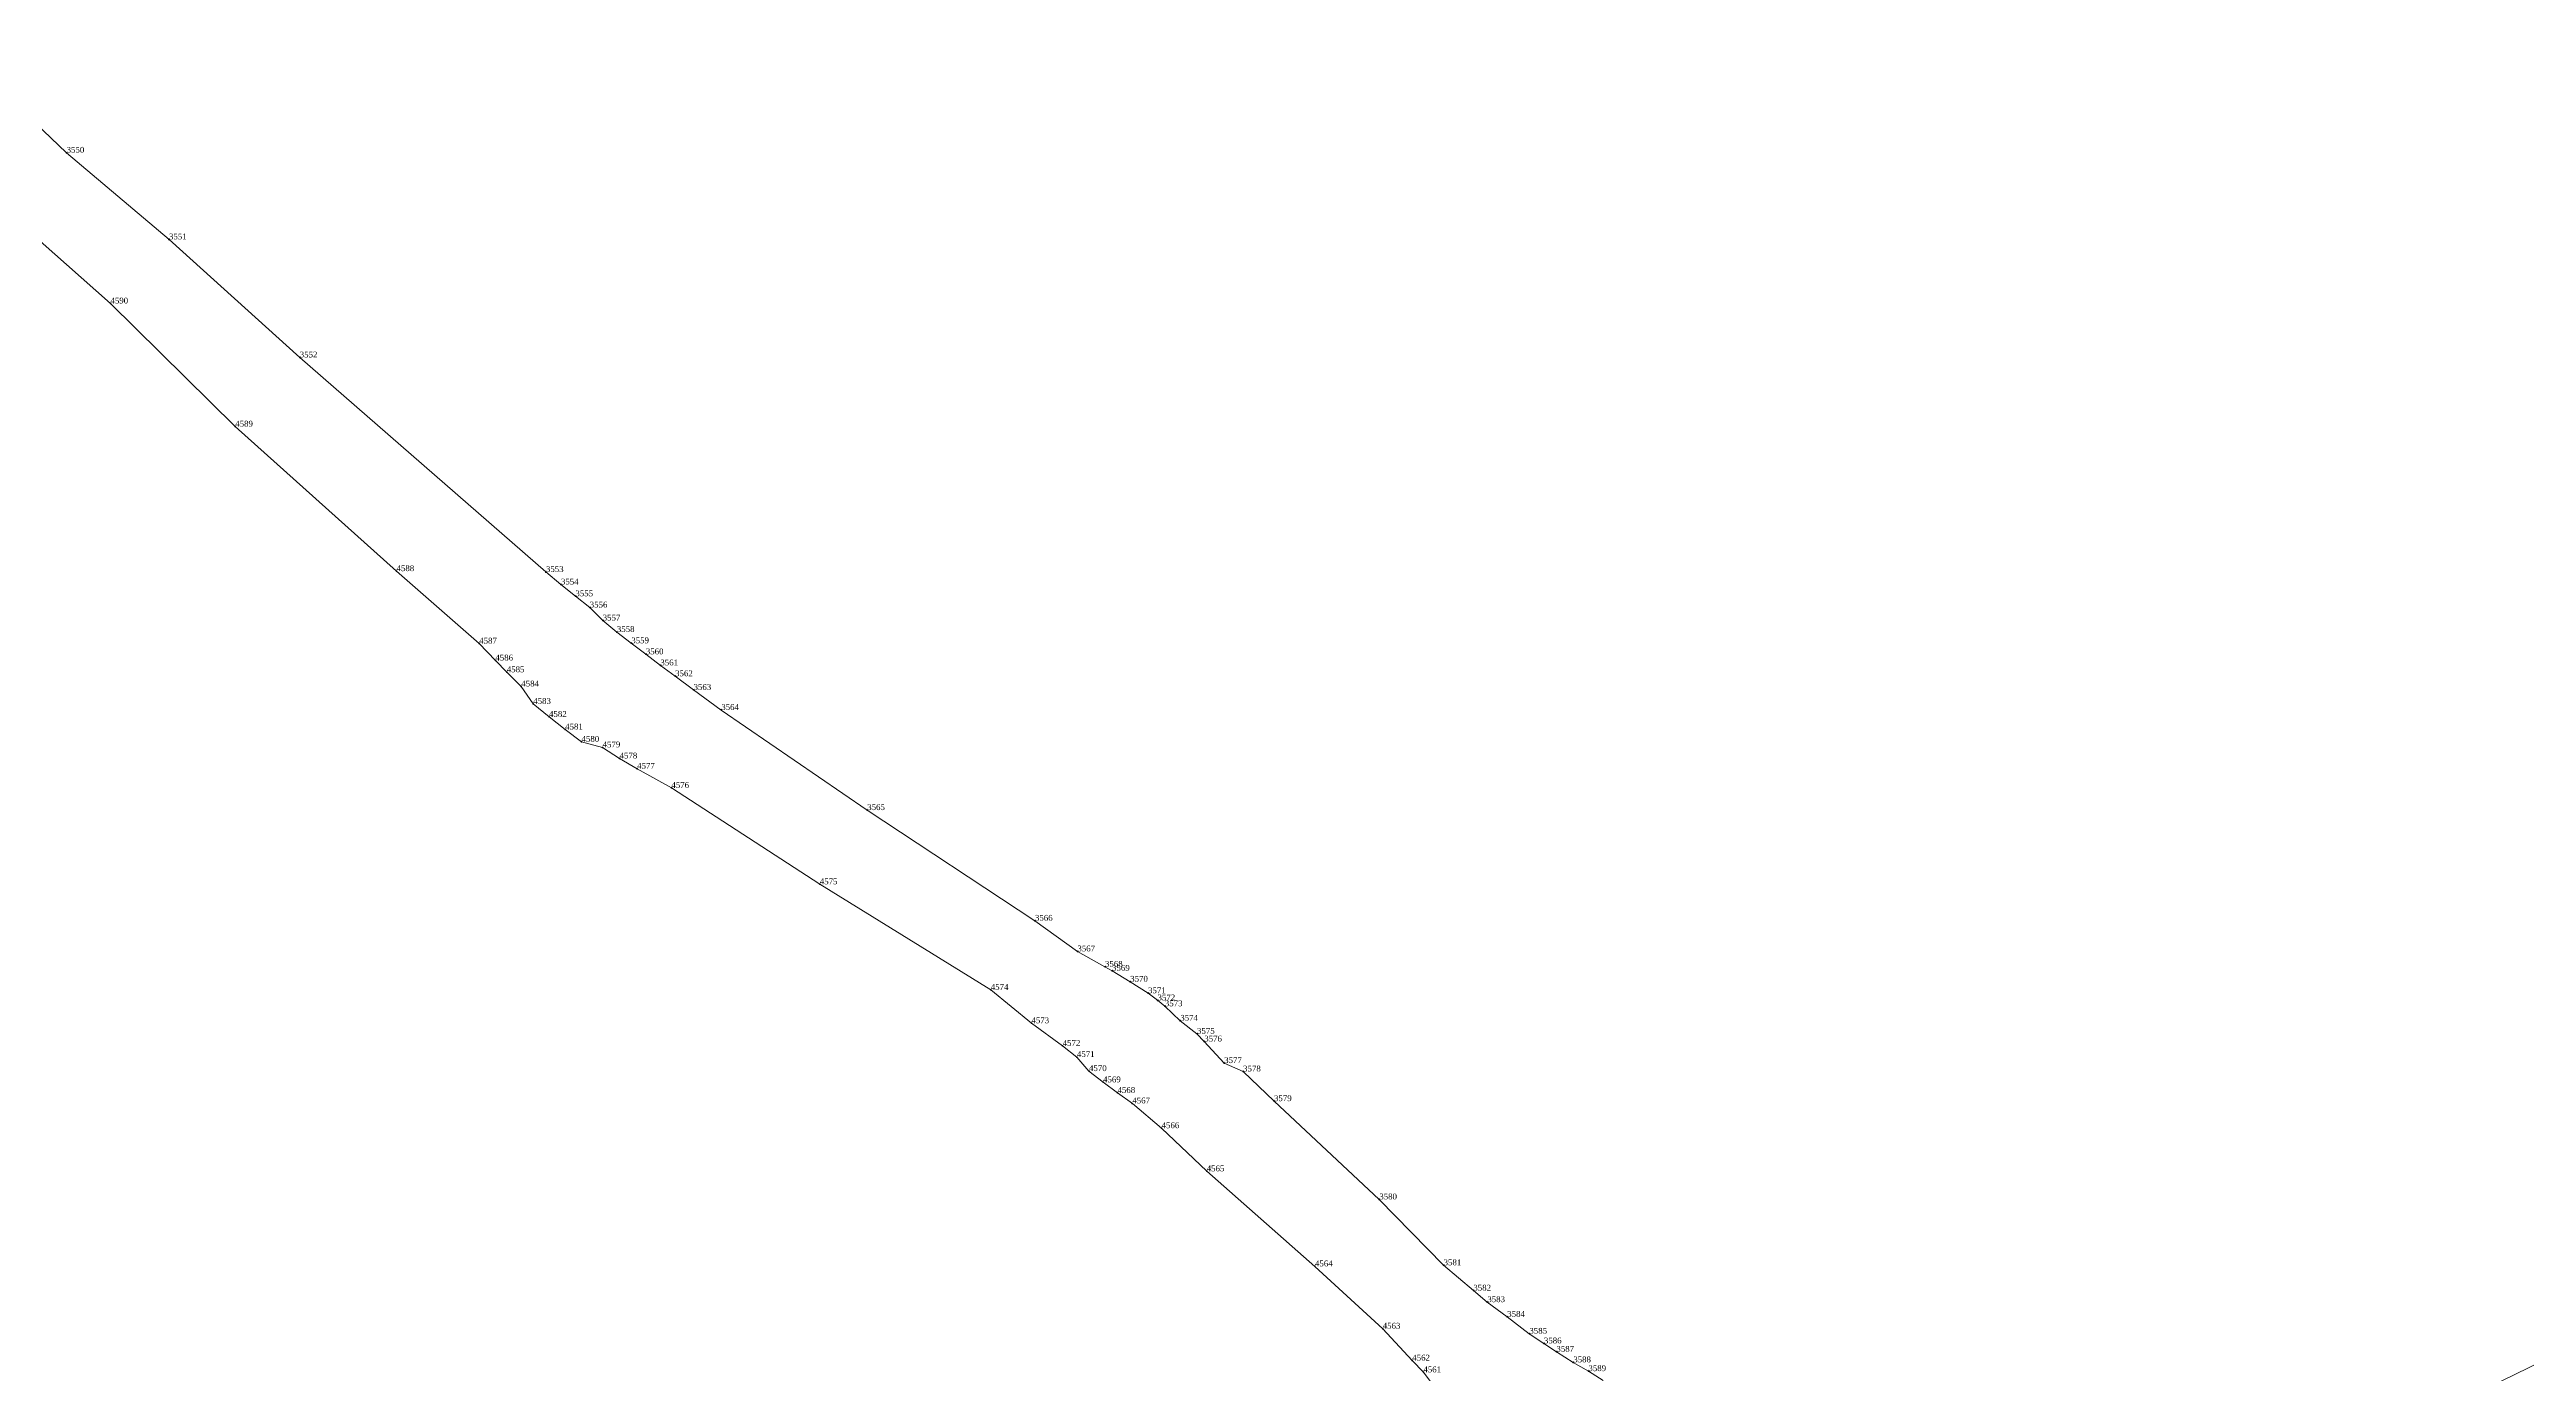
# Model space of a CAD drawing. Header units: metres. Extents: x 543554 to 549226, y 1840763 to 1844579.
# Drawn here: x 548576.5 to 548830.3, y 1841971 to 1842106.7 of the extents above; entities that cross this region are included whole.
import ezdxf

# ---------------------------------------------------------------- set-up
doc = ezdxf.new("R2010")
doc.units = ezdxf.units.M
doc.header["$MEASUREMENT"] = 0
for name, color, linetype, lineweight in [('Level 12', 7, 'Continuous', 0), ('Level 30', 7, 'Continuous', 0), ('Level 7', 7, 'Continuous', 0)]:
    doc.layers.add(name, color=color, linetype=linetype, lineweight=lineweight)
doc.styles.add('Style-Vntime', font='Vntime.shx')

# ---------------------------------------------------------------- blocks, each defined once
blk = doc.blocks.new('DDCT')
at = {"layer": 'Level 7', "color": 3, "linetype": 'Continuous', "lineweight": 30}
blk.add_point((0, 0), dxfattribs=at)
blk = doc.blocks.new('SHMIA_3549')
at = {"layer": 'Level 12', "color": 2, "linetype": 'Continuous', "lineweight": 0, "style": 'Style-Vntime'}
blk.add_text('3550', height=0.6, dxfattribs=at).set_placement((0, 0))
blk = doc.blocks.new('SHMIA_3550')
at = {"layer": 'Level 12', "color": 2, "linetype": 'Continuous', "lineweight": 0, "style": 'Style-Vntime'}
blk.add_text('3551', height=0.6, dxfattribs=at).set_placement((0, 0))
blk = doc.blocks.new('SHMIA_3551')
at = {"layer": 'Level 12', "color": 2, "linetype": 'Continuous', "lineweight": 0, "style": 'Style-Vntime'}
blk.add_text('3552', height=0.6, dxfattribs=at).set_placement((0, 0))
blk = doc.blocks.new('SHMIA_3552')
at = {"layer": 'Level 12', "color": 2, "linetype": 'Continuous', "lineweight": 0, "style": 'Style-Vntime'}
blk.add_text('3553', height=0.6, dxfattribs=at).set_placement((0, 0))
blk = doc.blocks.new('SHMIA_3553')
at = {"layer": 'Level 12', "color": 2, "linetype": 'Continuous', "lineweight": 0, "style": 'Style-Vntime'}
blk.add_text('3554', height=0.6, dxfattribs=at).set_placement((0, 0))
blk = doc.blocks.new('SHMIA_3554')
at = {"layer": 'Level 12', "color": 2, "linetype": 'Continuous', "lineweight": 0, "style": 'Style-Vntime'}
blk.add_text('3555', height=0.6, dxfattribs=at).set_placement((0, 0))
blk = doc.blocks.new('SHMIA_3555')
at = {"layer": 'Level 12', "color": 2, "linetype": 'Continuous', "lineweight": 0, "style": 'Style-Vntime'}
blk.add_text('3556', height=0.6, dxfattribs=at).set_placement((0, 0))
blk = doc.blocks.new('SHMIA_3556')
at = {"layer": 'Level 12', "color": 2, "linetype": 'Continuous', "lineweight": 0, "style": 'Style-Vntime'}
blk.add_text('3557', height=0.6, dxfattribs=at).set_placement((0, 0))
blk = doc.blocks.new('SHMIA_3557')
at = {"layer": 'Level 12', "color": 2, "linetype": 'Continuous', "lineweight": 0, "style": 'Style-Vntime'}
blk.add_text('3558', height=0.6, dxfattribs=at).set_placement((0, 0))
blk = doc.blocks.new('SHMIA_3558')
at = {"layer": 'Level 12', "color": 2, "linetype": 'Continuous', "lineweight": 0, "style": 'Style-Vntime'}
blk.add_text('3559', height=0.6, dxfattribs=at).set_placement((0, 0))
blk = doc.blocks.new('SHMIA_3559')
at = {"layer": 'Level 12', "color": 2, "linetype": 'Continuous', "lineweight": 0, "style": 'Style-Vntime'}
blk.add_text('3560', height=0.6, dxfattribs=at).set_placement((0, 0))
blk = doc.blocks.new('SHMIA_3560')
at = {"layer": 'Level 12', "color": 2, "linetype": 'Continuous', "lineweight": 0, "style": 'Style-Vntime'}
blk.add_text('3561', height=0.6, dxfattribs=at).set_placement((0, 0))
blk = doc.blocks.new('SHMIA_3561')
at = {"layer": 'Level 12', "color": 2, "linetype": 'Continuous', "lineweight": 0, "style": 'Style-Vntime'}
blk.add_text('3562', height=0.6, dxfattribs=at).set_placement((0, 0))
blk = doc.blocks.new('SHMIA_3562')
at = {"layer": 'Level 12', "color": 2, "linetype": 'Continuous', "lineweight": 0, "style": 'Style-Vntime'}
blk.add_text('3563', height=0.6, dxfattribs=at).set_placement((0, 0))
blk = doc.blocks.new('SHMIA_3563')
at = {"layer": 'Level 12', "color": 2, "linetype": 'Continuous', "lineweight": 0, "style": 'Style-Vntime'}
blk.add_text('3564', height=0.6, dxfattribs=at).set_placement((0, 0))
blk = doc.blocks.new('SHMIA_3564')
at = {"layer": 'Level 12', "color": 2, "linetype": 'Continuous', "lineweight": 0, "style": 'Style-Vntime'}
blk.add_text('3565', height=0.6, dxfattribs=at).set_placement((0, 0))
blk = doc.blocks.new('SHMIA_3565')
at = {"layer": 'Level 12', "color": 2, "linetype": 'Continuous', "lineweight": 0, "style": 'Style-Vntime'}
blk.add_text('3566', height=0.6, dxfattribs=at).set_placement((0, 0))
blk = doc.blocks.new('SHMIA_3566')
at = {"layer": 'Level 12', "color": 2, "linetype": 'Continuous', "lineweight": 0, "style": 'Style-Vntime'}
blk.add_text('3567', height=0.6, dxfattribs=at).set_placement((0, 0))
blk = doc.blocks.new('SHMIA_3567')
at = {"layer": 'Level 12', "color": 2, "linetype": 'Continuous', "lineweight": 0, "style": 'Style-Vntime'}
blk.add_text('3568', height=0.6, dxfattribs=at).set_placement((0, 0))
blk = doc.blocks.new('SHMIA_3568')
at = {"layer": 'Level 12', "color": 2, "linetype": 'Continuous', "lineweight": 0, "style": 'Style-Vntime'}
blk.add_text('3569', height=0.6, dxfattribs=at).set_placement((0, 0))
blk = doc.blocks.new('SHMIA_3569')
at = {"layer": 'Level 12', "color": 2, "linetype": 'Continuous', "lineweight": 0, "style": 'Style-Vntime'}
blk.add_text('3570', height=0.6, dxfattribs=at).set_placement((0, 0))
blk = doc.blocks.new('SHMIA_3570')
at = {"layer": 'Level 12', "color": 2, "linetype": 'Continuous', "lineweight": 0, "style": 'Style-Vntime'}
blk.add_text('3571', height=0.6, dxfattribs=at).set_placement((0, 0))
blk = doc.blocks.new('SHMIA_3571')
at = {"layer": 'Level 12', "color": 2, "linetype": 'Continuous', "lineweight": 0, "style": 'Style-Vntime'}
blk.add_text('3572', height=0.6, dxfattribs=at).set_placement((0, 0))
blk = doc.blocks.new('SHMIA_3572')
at = {"layer": 'Level 12', "color": 2, "linetype": 'Continuous', "lineweight": 0, "style": 'Style-Vntime'}
blk.add_text('3573', height=0.6, dxfattribs=at).set_placement((0, 0))
blk = doc.blocks.new('SHMIA_3573')
at = {"layer": 'Level 12', "color": 2, "linetype": 'Continuous', "lineweight": 0, "style": 'Style-Vntime'}
blk.add_text('3574', height=0.6, dxfattribs=at).set_placement((0, 0))
blk = doc.blocks.new('SHMIA_3574')
at = {"layer": 'Level 12', "color": 2, "linetype": 'Continuous', "lineweight": 0, "style": 'Style-Vntime'}
blk.add_text('3575', height=0.6, dxfattribs=at).set_placement((0, 0))
blk = doc.blocks.new('SHMIA_3575')
at = {"layer": 'Level 12', "color": 2, "linetype": 'Continuous', "lineweight": 0, "style": 'Style-Vntime'}
blk.add_text('3576', height=0.6, dxfattribs=at).set_placement((0, 0))
blk = doc.blocks.new('SHMIA_3576')
at = {"layer": 'Level 12', "color": 2, "linetype": 'Continuous', "lineweight": 0, "style": 'Style-Vntime'}
blk.add_text('3577', height=0.6, dxfattribs=at).set_placement((0, 0))
blk = doc.blocks.new('SHMIA_3577')
at = {"layer": 'Level 12', "color": 2, "linetype": 'Continuous', "lineweight": 0, "style": 'Style-Vntime'}
blk.add_text('3578', height=0.6, dxfattribs=at).set_placement((0, 0))
blk = doc.blocks.new('SHMIA_3578')
at = {"layer": 'Level 12', "color": 2, "linetype": 'Continuous', "lineweight": 0, "style": 'Style-Vntime'}
blk.add_text('3579', height=0.6, dxfattribs=at).set_placement((0, 0))
blk = doc.blocks.new('SHMIA_3579')
at = {"layer": 'Level 12', "color": 2, "linetype": 'Continuous', "lineweight": 0, "style": 'Style-Vntime'}
blk.add_text('3580', height=0.6, dxfattribs=at).set_placement((0, 0))
blk = doc.blocks.new('SHMIA_3580')
at = {"layer": 'Level 12', "color": 2, "linetype": 'Continuous', "lineweight": 0, "style": 'Style-Vntime'}
blk.add_text('3581', height=0.6, dxfattribs=at).set_placement((0, 0))
blk = doc.blocks.new('SHMIA_3581')
at = {"layer": 'Level 12', "color": 2, "linetype": 'Continuous', "lineweight": 0, "style": 'Style-Vntime'}
blk.add_text('3582', height=0.6, dxfattribs=at).set_placement((0, 0))
blk = doc.blocks.new('SHMIA_3582')
at = {"layer": 'Level 12', "color": 2, "linetype": 'Continuous', "lineweight": 0, "style": 'Style-Vntime'}
blk.add_text('3583', height=0.6, dxfattribs=at).set_placement((0, 0))
blk = doc.blocks.new('SHMIA_3583')
at = {"layer": 'Level 12', "color": 2, "linetype": 'Continuous', "lineweight": 0, "style": 'Style-Vntime'}
blk.add_text('3584', height=0.6, dxfattribs=at).set_placement((0, 0))
blk = doc.blocks.new('SHMIA_3584')
at = {"layer": 'Level 12', "color": 2, "linetype": 'Continuous', "lineweight": 0, "style": 'Style-Vntime'}
blk.add_text('3585', height=0.6, dxfattribs=at).set_placement((0, 0))
blk = doc.blocks.new('SHMIA_3585')
at = {"layer": 'Level 12', "color": 2, "linetype": 'Continuous', "lineweight": 0, "style": 'Style-Vntime'}
blk.add_text('3586', height=0.6, dxfattribs=at).set_placement((0, 0))
blk = doc.blocks.new('SHMIA_3586')
at = {"layer": 'Level 12', "color": 2, "linetype": 'Continuous', "lineweight": 0, "style": 'Style-Vntime'}
blk.add_text('3587', height=0.6, dxfattribs=at).set_placement((0, 0))
blk = doc.blocks.new('SHMIA_3587')
at = {"layer": 'Level 12', "color": 2, "linetype": 'Continuous', "lineweight": 0, "style": 'Style-Vntime'}
blk.add_text('3588', height=0.6, dxfattribs=at).set_placement((0, 0))
blk = doc.blocks.new('SHMIA_3588')
at = {"layer": 'Level 12', "color": 2, "linetype": 'Continuous', "lineweight": 0, "style": 'Style-Vntime'}
blk.add_text('3589', height=0.6, dxfattribs=at).set_placement((0, 0))
blk = doc.blocks.new('SHMIA_4560')
at = {"layer": 'Level 12', "color": 2, "linetype": 'Continuous', "lineweight": 0, "style": 'Style-Vntime'}
blk.add_text('4561', height=0.6, dxfattribs=at).set_placement((0, 0))
blk = doc.blocks.new('SHMIA_4561')
at = {"layer": 'Level 12', "color": 2, "linetype": 'Continuous', "lineweight": 0, "style": 'Style-Vntime'}
blk.add_text('4562', height=0.6, dxfattribs=at).set_placement((0, 0))
blk = doc.blocks.new('SHMIA_4562')
at = {"layer": 'Level 12', "color": 2, "linetype": 'Continuous', "lineweight": 0, "style": 'Style-Vntime'}
blk.add_text('4563', height=0.6, dxfattribs=at).set_placement((0, 0))
blk = doc.blocks.new('SHMIA_4563')
at = {"layer": 'Level 12', "color": 2, "linetype": 'Continuous', "lineweight": 0, "style": 'Style-Vntime'}
blk.add_text('4564', height=0.6, dxfattribs=at).set_placement((0, 0))
blk = doc.blocks.new('SHMIA_4564')
at = {"layer": 'Level 12', "color": 2, "linetype": 'Continuous', "lineweight": 0, "style": 'Style-Vntime'}
blk.add_text('4565', height=0.6, dxfattribs=at).set_placement((0, 0))
blk = doc.blocks.new('SHMIA_4565')
at = {"layer": 'Level 12', "color": 2, "linetype": 'Continuous', "lineweight": 0, "style": 'Style-Vntime'}
blk.add_text('4566', height=0.6, dxfattribs=at).set_placement((0, 0))
blk = doc.blocks.new('SHMIA_4566')
at = {"layer": 'Level 12', "color": 2, "linetype": 'Continuous', "lineweight": 0, "style": 'Style-Vntime'}
blk.add_text('4567', height=0.6, dxfattribs=at).set_placement((0, 0))
blk = doc.blocks.new('SHMIA_4567')
at = {"layer": 'Level 12', "color": 2, "linetype": 'Continuous', "lineweight": 0, "style": 'Style-Vntime'}
blk.add_text('4568', height=0.6, dxfattribs=at).set_placement((0, 0))
blk = doc.blocks.new('SHMIA_4568')
at = {"layer": 'Level 12', "color": 2, "linetype": 'Continuous', "lineweight": 0, "style": 'Style-Vntime'}
blk.add_text('4569', height=0.6, dxfattribs=at).set_placement((0, 0))
blk = doc.blocks.new('SHMIA_4569')
at = {"layer": 'Level 12', "color": 2, "linetype": 'Continuous', "lineweight": 0, "style": 'Style-Vntime'}
blk.add_text('4570', height=0.6, dxfattribs=at).set_placement((0, 0))
blk = doc.blocks.new('SHMIA_4570')
at = {"layer": 'Level 12', "color": 2, "linetype": 'Continuous', "lineweight": 0, "style": 'Style-Vntime'}
blk.add_text('4571', height=0.6, dxfattribs=at).set_placement((0, 0))
blk = doc.blocks.new('SHMIA_4571')
at = {"layer": 'Level 12', "color": 2, "linetype": 'Continuous', "lineweight": 0, "style": 'Style-Vntime'}
blk.add_text('4572', height=0.6, dxfattribs=at).set_placement((0, 0))
blk = doc.blocks.new('SHMIA_4572')
at = {"layer": 'Level 12', "color": 2, "linetype": 'Continuous', "lineweight": 0, "style": 'Style-Vntime'}
blk.add_text('4573', height=0.6, dxfattribs=at).set_placement((0, 0))
blk = doc.blocks.new('SHMIA_4573')
at = {"layer": 'Level 12', "color": 2, "linetype": 'Continuous', "lineweight": 0, "style": 'Style-Vntime'}
blk.add_text('4574', height=0.6, dxfattribs=at).set_placement((0, 0))
blk = doc.blocks.new('SHMIA_4574')
at = {"layer": 'Level 12', "color": 2, "linetype": 'Continuous', "lineweight": 0, "style": 'Style-Vntime'}
blk.add_text('4575', height=0.6, dxfattribs=at).set_placement((0, 0))
blk = doc.blocks.new('SHMIA_4575')
at = {"layer": 'Level 12', "color": 2, "linetype": 'Continuous', "lineweight": 0, "style": 'Style-Vntime'}
blk.add_text('4576', height=0.6, dxfattribs=at).set_placement((0, 0))
blk = doc.blocks.new('SHMIA_4576')
at = {"layer": 'Level 12', "color": 2, "linetype": 'Continuous', "lineweight": 0, "style": 'Style-Vntime'}
blk.add_text('4577', height=0.6, dxfattribs=at).set_placement((0, 0))
blk = doc.blocks.new('SHMIA_4577')
at = {"layer": 'Level 12', "color": 2, "linetype": 'Continuous', "lineweight": 0, "style": 'Style-Vntime'}
blk.add_text('4578', height=0.6, dxfattribs=at).set_placement((0, 0))
blk = doc.blocks.new('SHMIA_4578')
at = {"layer": 'Level 12', "color": 2, "linetype": 'Continuous', "lineweight": 0, "style": 'Style-Vntime'}
blk.add_text('4579', height=0.6, dxfattribs=at).set_placement((0, 0))
blk = doc.blocks.new('SHMIA_4579')
at = {"layer": 'Level 12', "color": 2, "linetype": 'Continuous', "lineweight": 0, "style": 'Style-Vntime'}
blk.add_text('4580', height=0.6, dxfattribs=at).set_placement((0, 0))
blk = doc.blocks.new('SHMIA_4580')
at = {"layer": 'Level 12', "color": 2, "linetype": 'Continuous', "lineweight": 0, "style": 'Style-Vntime'}
blk.add_text('4581', height=0.6, dxfattribs=at).set_placement((0, 0))
blk = doc.blocks.new('SHMIA_4581')
at = {"layer": 'Level 12', "color": 2, "linetype": 'Continuous', "lineweight": 0, "style": 'Style-Vntime'}
blk.add_text('4582', height=0.6, dxfattribs=at).set_placement((0, 0))
blk = doc.blocks.new('SHMIA_4582')
at = {"layer": 'Level 12', "color": 2, "linetype": 'Continuous', "lineweight": 0, "style": 'Style-Vntime'}
blk.add_text('4583', height=0.6, dxfattribs=at).set_placement((0, 0))
blk = doc.blocks.new('SHMIA_4583')
at = {"layer": 'Level 12', "color": 2, "linetype": 'Continuous', "lineweight": 0, "style": 'Style-Vntime'}
blk.add_text('4584', height=0.6, dxfattribs=at).set_placement((0, 0))
blk = doc.blocks.new('SHMIA_4584')
at = {"layer": 'Level 12', "color": 2, "linetype": 'Continuous', "lineweight": 0, "style": 'Style-Vntime'}
blk.add_text('4585', height=0.6, dxfattribs=at).set_placement((0, 0))
blk = doc.blocks.new('SHMIA_4585')
at = {"layer": 'Level 12', "color": 2, "linetype": 'Continuous', "lineweight": 0, "style": 'Style-Vntime'}
blk.add_text('4586', height=0.6, dxfattribs=at).set_placement((0, 0))
blk = doc.blocks.new('SHMIA_4586')
at = {"layer": 'Level 12', "color": 2, "linetype": 'Continuous', "lineweight": 0, "style": 'Style-Vntime'}
blk.add_text('4587', height=0.6, dxfattribs=at).set_placement((0, 0))
blk = doc.blocks.new('SHMIA_4587')
at = {"layer": 'Level 12', "color": 2, "linetype": 'Continuous', "lineweight": 0, "style": 'Style-Vntime'}
blk.add_text('4588', height=0.6, dxfattribs=at).set_placement((0, 0))
blk = doc.blocks.new('SHMIA_4588')
at = {"layer": 'Level 12', "color": 2, "linetype": 'Continuous', "lineweight": 0, "style": 'Style-Vntime'}
blk.add_text('4589', height=0.6, dxfattribs=at).set_placement((0, 0))
blk = doc.blocks.new('SHMIA_4589')
at = {"layer": 'Level 12', "color": 2, "linetype": 'Continuous', "lineweight": 0, "style": 'Style-Vntime'}
blk.add_text('4590', height=0.6, dxfattribs=at).set_placement((0, 0))

msp = doc.modelspace()

# ---------------------------------------------------------------- linework, layer by layer
at = {"layer": 'Level 30', "color": 2, "linetype": 'Continuous', "lineweight": 0, "flags": 128}
for points in [[(548567.0783, 1842106.6896), (548578.2137, 1842096.1056), (548588.7044, 1842087.2302), (548602.1023, 1842075.1315), (548627.3332, 1842053.1434), (548628.8744, 1842051.8635), (548630.3487, 1842050.6625), (548631.8223, 1842049.5039), (548633.1486, 1842048.174), (548634.6006, 1842046.9902), (548636.0759, 1842045.8356), (548637.574, 1842044.7108), (548639.0636, 1842043.5725), (548640.5744, 1842042.4605), (548642.4565, 1842041.0523), (548645.2972, 1842038.998), (548660.2573, 1842028.742), (548677.4497, 1842017.3965), (548681.8009, 1842014.2603), (548684.6281, 1842012.6822), (548685.3504, 1842012.2686), (548687.2081, 1842011.147), (548689.039, 1842009.9729), (548690.0072, 1842009.2424), (548690.7576, 1842008.6424), (548692.3435, 1842007.154), (548694.0555, 1842005.8095), (548694.8043, 1842005.0197), (548696.8435, 1842002.8119), (548698.7846, 1842001.9459), (548701.9505, 1841998.9055), (548712.7394, 1841988.84), (548719.3311, 1841982.0858), (548722.3824, 1841979.4883), (548723.8087, 1841978.3101), (548725.8467, 1841976.801), (548728.1168, 1841975.0661), (548729.6114, 1841974.0763), (548730.8915, 1841973.2163), (548732.6206, 1841972.1365), (548734.172, 1841971.2429), (548735.6919, 1841970.2834)], [(548718.5605, 1841969.3786), (548717.2566, 1841971.1236), (548716.1152, 1841972.3193), (548713.0937, 1841975.5908), (548706.1476, 1841981.9759), (548695.0524, 1841991.7224), (548690.4346, 1841996.1383), (548687.432, 1841998.6784), (548685.9129, 1841999.7502), (548684.4261, 1842000.8421), (548682.9877, 1842001.988), (548681.7522, 1842003.4262), (548680.2868, 1842004.5708), (548677.0949, 1842006.9026), (548672.9154, 1842010.3072), (548655.3977, 1842021.1441), (548640.1876, 1842031.0092), (548636.6793, 1842032.9833), (548634.8828, 1842034.0337), (548633.1388, 1842035.1678), (548630.9796, 1842035.7425), (548629.3034, 1842037.001), (548627.6528, 1842038.2928), (548626.0283, 1842039.6173), (548624.81, 1842041.4119), (548623.3209, 1842042.8729), (548622.1499, 1842044.0712), (548620.4927, 1842045.8022), (548612.0189, 1842053.234), (548595.4925, 1842068.0379), (548582.6975, 1842080.6582), (548572.4823, 1842089.7127)], [(548820.997, 1841966.9418), (548833.2676, 1841972.9184)]]:
    msp.add_lwpolyline(points, dxfattribs=at)

# ---------------------------------------------------------------- block references
at = {"layer": 'Level 12', "color": 2, "linetype": 'Continuous', "lineweight": 0}
for name, p in [('SHMIA_3549', (548578.21, 1842096.11)), ('SHMIA_3550', (548588.7, 1842087.23)), ('SHMIA_4589', (548582.7, 1842080.66)), ('SHMIA_3551', (548602.1, 1842075.13)), ('SHMIA_4588', (548595.49, 1842068.04)), ('SHMIA_4587', (548612.02, 1842053.23)), ('SHMIA_3552', (548627.33, 1842053.14)), ('SHMIA_3553', (548628.87, 1842051.86)), ('SHMIA_3554', (548630.35, 1842050.66)), ('SHMIA_3555', (548631.82, 1842049.5)), ('SHMIA_3556', (548633.15, 1842048.17)), ('SHMIA_4586', (548620.49, 1842045.8)), ('SHMIA_3557', (548634.6, 1842046.99)), ('SHMIA_3558', (548636.08, 1842045.84)), ('SHMIA_4585', (548622.15, 1842044.07)), ('SHMIA_4584', (548623.32, 1842042.87)), ('SHMIA_3559', (548637.57, 1842044.71)), ('SHMIA_3560', (548639.06, 1842043.57)), ('SHMIA_4583', (548624.81, 1842041.41)), ('SHMIA_3561', (548640.57, 1842042.46)), ('SHMIA_3562', (548642.46, 1842041.05)), ('SHMIA_4582', (548626.03, 1842039.62)), ('SHMIA_4581', (548627.65, 1842038.29)), ('SHMIA_3563', (548645.3, 1842039)), ('SHMIA_4580', (548629.3, 1842037)), ('SHMIA_4579', (548630.98, 1842035.74)), ('SHMIA_4578', (548633.14, 1842035.17)), ('SHMIA_4577', (548634.88, 1842034.03)), ('SHMIA_4576', (548636.68, 1842032.98)), ('SHMIA_4575', (548640.19, 1842031.01)), ('SHMIA_3564', (548660.26, 1842028.74)), ('SHMIA_4574', (548655.4, 1842021.14)), ('SHMIA_3565', (548677.45, 1842017.4)), ('SHMIA_3566', (548681.8, 1842014.26)), ('SHMIA_3567', (548684.63, 1842012.68)), ('SHMIA_3568', (548685.35, 1842012.27)), ('SHMIA_4573', (548672.92, 1842010.31)), ('SHMIA_3569', (548687.21, 1842011.15)), ('SHMIA_3570', (548689.04, 1842009.97)), ('SHMIA_3571', (548690.01, 1842009.24)), ('SHMIA_3572', (548690.76, 1842008.64)), ('SHMIA_3573', (548692.34, 1842007.15)), ('SHMIA_4572', (548677.09, 1842006.9)), ('SHMIA_3574', (548694.06, 1842005.81)), ('SHMIA_3575', (548694.8, 1842005.02)), ('SHMIA_4571', (548680.29, 1842004.57)), ('SHMIA_4570', (548681.75, 1842003.43)), ('SHMIA_3576', (548696.84, 1842002.81)), ('SHMIA_4569', (548682.99, 1842001.99)), ('SHMIA_4568', (548684.43, 1842000.84)), ('SHMIA_4567', (548685.91, 1841999.75)), ('SHMIA_3577', (548698.78, 1842001.95)), ('SHMIA_4566', (548687.43, 1841998.68)), ('SHMIA_3578', (548701.95, 1841998.91)), ('SHMIA_4565', (548690.43, 1841996.14)), ('SHMIA_4564', (548695.05, 1841991.72)), ('SHMIA_3579', (548712.74, 1841988.84)), ('SHMIA_4563', (548706.15, 1841981.98)), ('SHMIA_3580', (548719.33, 1841982.09)), ('SHMIA_3581', (548722.38, 1841979.49)), ('SHMIA_3582', (548723.81, 1841978.31)), ('SHMIA_3583', (548725.85, 1841976.8)), ('SHMIA_4562', (548713.09, 1841975.59)), ('SHMIA_3584', (548728.12, 1841975.07)), ('SHMIA_4561', (548716.12, 1841972.32)), ('SHMIA_3585', (548729.61, 1841974.08)), ('SHMIA_3586', (548730.89, 1841973.22)), ('SHMIA_3587', (548732.62, 1841972.14)), ('SHMIA_4560', (548717.26, 1841971.12)), ('SHMIA_3588', (548734.17, 1841971.24))]:
    msp.add_blockref(name, p, dxfattribs=at)
at = {"layer": 'Level 7', "color": 3, "linetype": 'Continuous', "lineweight": 30}
for p in [(548578.21, 1842096.11), (548588.7, 1842087.23), (548582.7, 1842080.66), (548602.1, 1842075.13), (548595.49, 1842068.04), (548612.02, 1842053.23), (548627.33, 1842053.14), (548628.87, 1842051.86), (548630.35, 1842050.66), (548631.82, 1842049.5), (548620.49, 1842045.8), (548633.15, 1842048.17), (548634.6, 1842046.99), (548636.08, 1842045.84), (548622.15, 1842044.07), (548637.57, 1842044.71), (548639.06, 1842043.57), (548623.32, 1842042.87), (548624.81, 1842041.41), (548640.57, 1842042.46), (548642.46, 1842041.05), (548626.03, 1842039.62), (548627.65, 1842038.29), (548645.3, 1842039), (548629.3, 1842037), (548630.98, 1842035.74), (548633.14, 1842035.17), (548634.88, 1842034.03), (548636.68, 1842032.98), (548640.19, 1842031.01), (548660.26, 1842028.74), (548655.4, 1842021.14), (548677.45, 1842017.4), (548681.8, 1842014.26), (548672.92, 1842010.31), (548684.63, 1842012.68), (548685.35, 1842012.27), (548687.21, 1842011.15), (548689.04, 1842009.97), (548690.01, 1842009.24), (548690.76, 1842008.64), (548677.09, 1842006.9), (548692.34, 1842007.15), (548694.06, 1842005.81), (548680.29, 1842004.57), (548681.75, 1842003.43), (548694.8, 1842005.02), (548696.84, 1842002.81), (548682.99, 1842001.99), (548684.43, 1842000.84), (548698.78, 1842001.95), (548685.91, 1841999.75), (548687.43, 1841998.68), (548701.95, 1841998.91), (548690.43, 1841996.14), (548695.05, 1841991.72), (548712.74, 1841988.84), (548706.15, 1841981.98), (548719.33, 1841982.09), (548722.38, 1841979.49), (548723.81, 1841978.31), (548713.09, 1841975.59), (548725.85, 1841976.8), (548728.12, 1841975.07), (548716.12, 1841972.32), (548729.61, 1841974.08), (548730.89, 1841973.22), (548717.26, 1841971.12), (548732.62, 1841972.14), (548734.17, 1841971.24)]:
    msp.add_blockref('DDCT', p, dxfattribs=at)

doc.saveas('drawing.dxf')
